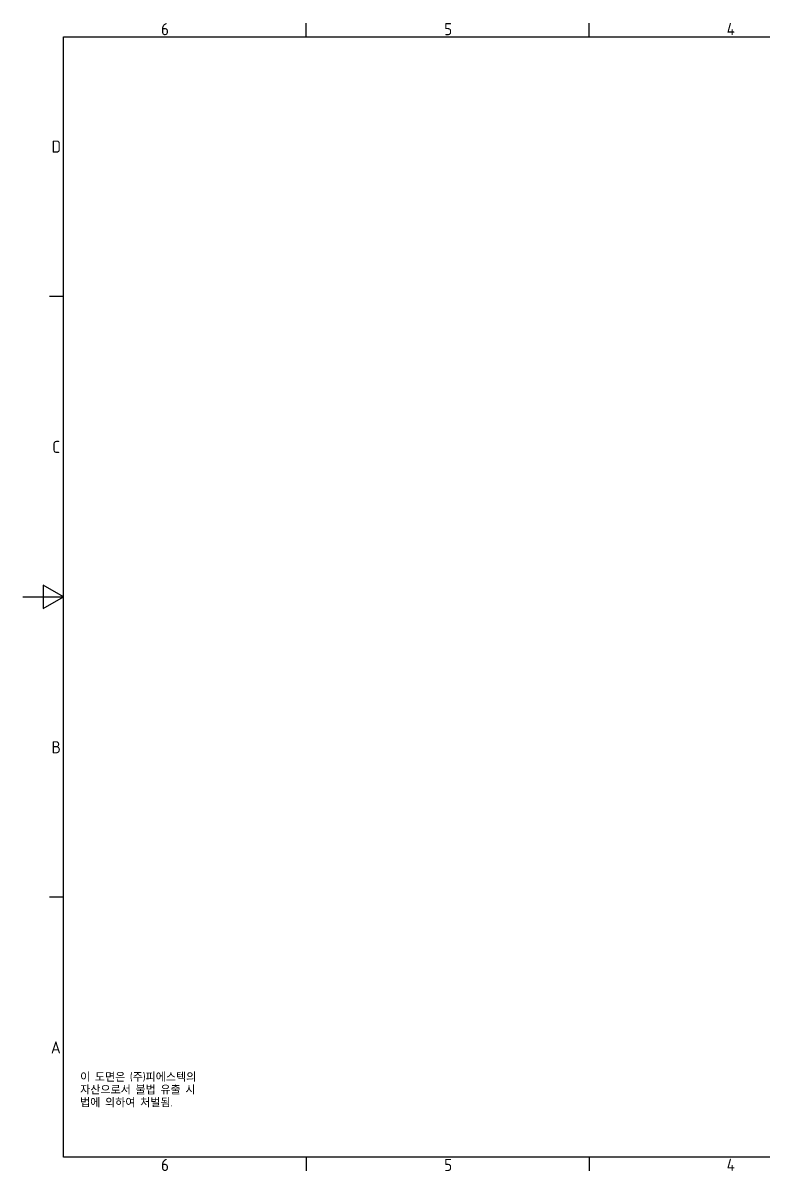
# Model space of a CAD drawing. Header units: millimetres. Extents: x 0 to 420, y 212 to 509.
# Drawn here: x 0 to 182.7, y 218.4 to 502.2 of the extents above; entities that cross this region are included whole.
import ezdxf

# ---------------------------------------------------------------- set-up
doc = ezdxf.new("R2010")
doc.units = ezdxf.units.MM
doc.layers.add('경계(ISO)', color=7, linetype='Continuous', lineweight=25)
doc.layers.add('기호(ISO)', color=5, linetype='Continuous', lineweight=25)
doc.styles.add('문자 텍스트_PSTEK_POSCO', font='isocp.shx')

# ---------------------------------------------------------------- blocks, each defined once
blk = doc.blocks.new('경계 Default Border')
at = {"layer": '경계(ISO)'}
for p, q in [((70, 287.0000076293945), (70, 290.4000091552734)), ((140, 287.0000076293945), (140, 290.4000091552734)), ((10, 222.7499961853027), (6.599999666213989, 222.7499961853027)), ((10, 74.25000190734863), (6.599999666213989, 74.25000190734863)), ((70, 10), (70, 6.599999666213989)), ((140, 10), (140, 6.599999666213989))]:
    blk.add_line(p, q, dxfattribs=at)
at = {"layer": '경계(ISO)', "flags": 128}
for points in [[(10, 10), (10, 287.0000076293945), (410, 287.0000076293945), (410, 10), (10, 10)], [(0, 148.5000038146973), (10, 148.5000038146973), (5, 151.3867473602295), (5, 145.6132507324219), (10, 148.5000038146973)]]:
    blk.add_lwpolyline(points, dxfattribs=at)
at = {"layer": '경계(ISO)', "color": 2, "char_height": 3.00000011920929, "attachment_point": 7, "style": '문자 텍스트_PSTEK_POSCO'}
for s, insert in [('6', (34.14453946055966, 287.3713945155963)), ('5', (104.1445394605597, 287.3713945155963)), ('4', (173.9734701308116, 287.4)), ('D', (7.078270083685684, 258.3463944559917)), ('C', (7.244539400955009, 184.0963944559917)), ('B', (7.078270083685684, 109.8463944559917)), ('A', (6.914400698149937, 35.61784856929444)), ('6', (34.14453946055966, 6.57139439638704)), ('5', (104.1445394605597, 6.57139439638704)), ('4', (173.9734701308116, 6.59999988079071))]:
    blk.add_mtext(s, dxfattribs=dict(at, insert=insert))

msp = doc.modelspace()

# ---------------------------------------------------------------- block references
msp.add_blockref('경계 Default Border', (-3.155266767862486e-06, 211.8026348721348))

# ---------------------------------------------------------------- texts
at = {"layer": '기호(ISO)', "color": 7, "insert": (14.1289208367009, 242.6683714762306), "char_height": 2.000000029802322, "width": 51.24013826054251, "attachment_point": 1, "line_spacing_factor": 0.9442214369773865, "style": '문자 텍스트_PSTEK_POSCO'}
msp.add_mtext('{이 도면은 (주)피에스텍의\\P자산으로서 불법 유출 시 \\P법에 의하여 처벌됨.}', dxfattribs=at)

doc.saveas('drawing.dxf')
